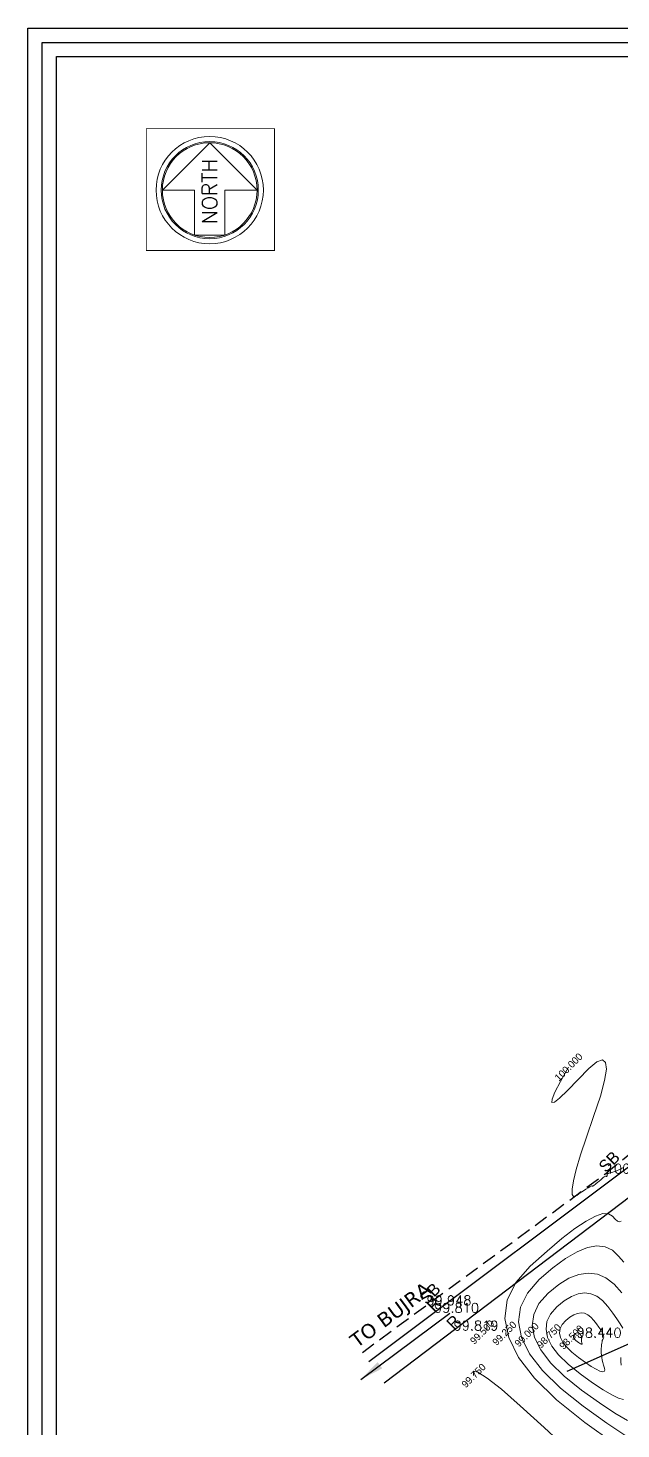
# Model space of a CAD drawing. Extents: x 0 to 10087, y 0 to 10179.
# Drawn here: x 9918.5 to 9980.7, y 10032 to 10178.9 of the extents above; entities that cross this region are included whole.
import ezdxf
from ezdxf.enums import TextEntityAlignment as Align

# ---------------------------------------------------------------- set-up
doc = ezdxf.new("R2010")
doc.units = 0
doc.header["$MEASUREMENT"] = 0
doc.linetypes.add('DASHED', pattern=[0.75, 0.5, -0.25])
for name, color, linetype in [('2', 1, 'Continuous'), ('4', 3, 'Continuous'), ('Contour_RL', 44, 'Continuous'), ('TABLE', 7, 'Continuous'), ('TEXT', 7, 'Continuous')]:
    doc.layers.add(name, color=color, linetype=linetype)
for name, color, linetype, lineweight in [('BT ROAD', 251, 'Continuous', 30), ('BUILDING', 6, 'Continuous', 30), ('Contours', 42, 'Continuous', 13), ('SB', 1, 'DASHED', 30)]:
    doc.layers.add(name, color=color, linetype=linetype, lineweight=lineweight)
doc.styles.add('ROMANS', font='romans.shx', dxfattribs={"height": 3})
doc.dimstyles.get("Standard").update_dxf_attribs({"dimtxt": 0.18, "dimasz": 0.18, "dimexe": 0.18, "dimexo": 0.0625, "dimgap": 0.09, "dimtad": 0, "dimtih": 1, "dimtoh": 1, "dimdec": 4, "dimzin": 0, "dimdsep": 46, "dimtxsty": 'Standard', "dimcen": 0.09, "dimadec": 0, "dimazin": 0, "dimtfac": 1, "dimtdec": 4, "dimtofl": 0, "dimtmove": 0, "dimatfit": 3, "dimfxl": 0, "dimtolj": 1, "dimtzin": 0, "dimarcsym": 0})

msp = doc.modelspace()

# ---------------------------------------------------------------- linework, layer by layer
at = {"layer": 'BT ROAD', "linetype": 'Continuous'}
for points in [[(9954.24, 10039.07), (9985.11, 10062.23)], [(9987.07, 10060.48), (9955.83, 10036.81)]]:
    msp.add_lwpolyline(points, dxfattribs=at)
at = {"layer": 'BUILDING', "linetype": 'Continuous'}
msp.add_lwpolyline([(9993.54, 10035.23), (9993.61, 10036.21), (9994.26, 10041.09), (9986, 10042.53), (9984.29, 10042.17), (9981.56, 10040.92), (9975.02, 10038.04)], dxfattribs=at)
at = {"layer": 'Contours', "color": 122, "linetype": 'Continuous'}
for points in [[(9975.2, 10069.96), (9974.34, 10068.46), (9973.76, 10067.33), (9973.47, 10066.6), (9973.45, 10066.24), (9973.71, 10066.27), (9974.26, 10066.69), (9975.08, 10067.49), (9976.19, 10068.67), (9977.31, 10069.82), (9978.16, 10070.49), (9978.76, 10070.7), (9979.09, 10070.45), (9979.17, 10069.73), (9978.98, 10068.55), (9978.54, 10066.9), (9977.83, 10064.78), (9977.07, 10062.6), (9976.46, 10060.74), (9976.01, 10059.22), (9975.71, 10058.02), (9975.56, 10057.14), (9975.57, 10056.6), (9975.73, 10056.38), (9976.05, 10056.5), (9976.42, 10056.75), (9976.75, 10056.97), (9977.02, 10057.15), (9977.25, 10057.3), (9977.43, 10057.4), (9977.56, 10057.47), (9977.65, 10057.5), (9977.68, 10057.49), (9977.71, 10057.48), (9977.75, 10057.48), (9977.81, 10057.51), (9977.89, 10057.57), (9977.99, 10057.64), (9978.11, 10057.74), (9978.25, 10057.86), (9978.41, 10058), (9978.57, 10058.14), (9978.71, 10058.26), (9978.83, 10058.36), (9978.93, 10058.43), (9979.01, 10058.49), (9979.08, 10058.52), (9979.13, 10058.53), (9979.15, 10058.51), (9979.17, 10058.49), (9979.19, 10058.48), (9979.2, 10058.47), (9979.21, 10058.48), (9979.22, 10058.49), (9979.23, 10058.51), (9979.24, 10058.54), (9979.24, 10058.58), (9979.24, 10058.62), (9979.24, 10058.66), (9979.25, 10058.69), (9979.25, 10058.71), (9979.26, 10058.74), (9979.27, 10058.75), (9979.28, 10058.77), (9979.29, 10058.78), (9979.31, 10058.78), (9979.34, 10058.79), (9979.39, 10058.81), (9979.45, 10058.83), (9979.53, 10058.85), (9979.62, 10058.87), (9979.73, 10058.9), (9979.85, 10058.93), (9980.02, 10058.99), (9980.24, 10059.08), (9980.54, 10059.21), (9980.9, 10059.38)], [(9980.73, 10053.8), (9980.54, 10053.73), (9980.33, 10053.79), (9980.08, 10053.99), (9979.8, 10054.31), (9979.4, 10054.57), (9978.81, 10054.58), (9978.02, 10054.31), (9977.04, 10053.79), (9975.87, 10053.01), (9974.5, 10051.97), (9972.94, 10050.66), (9971.18, 10049.09), (9969.65, 10047.35), (9968.76, 10045.52), (9968.51, 10043.6), (9968.91, 10041.59), (9969.94, 10039.49), (9971.62, 10037.31), (9973.94, 10035.04), (9976.9, 10032.67), (9979.95, 10030.5)], [(9980.99, 10049.48), (9980.44, 10050.11), (9979.8, 10050.74), (9979.04, 10051.1), (9978.17, 10051.19), (9977.19, 10051.02), (9976.09, 10050.58), (9974.88, 10049.87), (9973.55, 10048.9), (9972.11, 10047.66), (9970.87, 10046.25), (9970.15, 10044.77), (9969.95, 10043.22), (9970.27, 10041.59), (9971.11, 10039.89), (9972.46, 10038.13), (9974.34, 10036.29), (9976.73, 10034.38), (9979.2, 10032.61), (9981.3, 10031.22)], [(9980.79, 10046.29), (9979.98, 10047.19), (9979.12, 10047.84), (9978.22, 10048.22), (9977.27, 10048.34), (9976.28, 10048.2), (9975.24, 10047.81), (9974.16, 10047.15), (9973.04, 10046.23), (9972.09, 10045.15), (9971.54, 10044.02), (9971.39, 10042.83), (9971.63, 10041.59), (9972.27, 10040.29), (9973.31, 10038.94), (9974.74, 10037.54), (9976.57, 10036.08), (9978.46, 10034.73), (9980.06, 10033.67), (9981.37, 10032.89)], [(9980.88, 10042.57), (9980.61, 10043.02), (9980.26, 10043.55), (9979.84, 10044.16), (9979.33, 10044.84), (9978.76, 10045.46), (9978.17, 10045.91), (9977.55, 10046.17), (9976.89, 10046.26), (9976.21, 10046.16), (9975.49, 10045.89), (9974.75, 10045.43), (9973.97, 10044.8), (9973.31, 10044.05), (9972.93, 10043.27), (9972.83, 10042.45), (9973, 10041.59), (9973.44, 10040.69), (9974.15, 10039.76), (9975.14, 10038.79), (9976.41, 10037.78), (9977.71, 10036.85), (9978.82, 10036.11), (9979.73, 10035.57), (9980.44, 10035.23), (9980.96, 10035.08)], [(9980.71, 10038.68), (9980.7, 10039.09), (9980.7, 10039.49)], [(9975.63, 10029.35), (9972.63, 10032.16), (9970.13, 10034.43), (9968.14, 10036.16), (9966.66, 10037.33), (9965.68, 10037.97), (9965.2, 10038.06), (9965.23, 10037.6)]]:
    msp.add_lwpolyline(points, dxfattribs=at)
for points in [[(9976.25, 10039.48), (9976.97, 10038.96), (9977.58, 10038.56), (9978.09, 10038.26), (9978.48, 10038.07), (9978.77, 10037.99), (9978.94, 10038.01), (9979.01, 10038.15), (9978.97, 10038.39), (9978.88, 10038.68), (9978.8, 10038.96), (9978.74, 10039.23), (9978.69, 10039.49), (9978.65, 10039.74), (9978.63, 10039.98), (9978.62, 10040.21), (9978.62, 10040.42), (9978.64, 10040.63), (9978.66, 10040.81), (9978.68, 10040.98), (9978.71, 10041.13), (9978.74, 10041.26), (9978.78, 10041.37), (9978.82, 10041.46), (9978.87, 10041.54), (9978.9, 10041.62), (9978.88, 10041.75), (9978.83, 10041.92), (9978.72, 10042.13), (9978.57, 10042.38), (9978.38, 10042.68), (9978.14, 10043.01), (9977.86, 10043.39), (9977.55, 10043.73), (9977.22, 10043.98), (9976.88, 10044.13), (9976.51, 10044.17), (9976.14, 10044.12), (9975.74, 10043.97), (9975.33, 10043.72), (9974.9, 10043.36), (9974.53, 10042.95), (9974.32, 10042.52), (9974.26, 10042.06), (9974.36, 10041.59), (9974.6, 10041.09), (9975, 10040.58), (9975.55, 10040.04)], [(9976.09, 10041.18), (9976.23, 10041.08), (9976.35, 10041), (9976.44, 10040.94), (9976.52, 10040.91), (9976.57, 10040.89), (9976.61, 10040.9), (9976.62, 10040.92), (9976.61, 10040.97), (9976.6, 10041.03), (9976.58, 10041.08), (9976.57, 10041.13), (9976.56, 10041.18), (9976.55, 10041.23), (9976.55, 10041.28), (9976.55, 10041.32), (9976.55, 10041.36), (9976.55, 10041.4), (9976.55, 10041.44), (9976.56, 10041.47), (9976.56, 10041.5), (9976.57, 10041.52), (9976.58, 10041.55), (9976.59, 10041.56), (9976.59, 10041.58), (9976.6, 10041.6), (9976.6, 10041.62), (9976.59, 10041.65), (9976.57, 10041.69), (9976.54, 10041.74), (9976.5, 10041.8), (9976.45, 10041.86), (9976.4, 10041.94), (9976.34, 10042), (9976.28, 10042.05), (9976.21, 10042.08), (9976.14, 10042.09), (9976.07, 10042.08), (9975.99, 10042.05), (9975.91, 10042), (9975.83, 10041.93), (9975.76, 10041.85), (9975.71, 10041.77), (9975.7, 10041.68), (9975.72, 10041.59), (9975.77, 10041.49), (9975.85, 10041.39), (9975.95, 10041.29)]]:
    msp.add_lwpolyline(points, close=True, dxfattribs=at)
at = {"layer": 'SB', "ltscale": 3}
msp.add_lwpolyline([(9953.55, 10040.03), (9979.11, 10058.8), (10001.16, 10076.99), (10007.3, 10110.67), (10006.17, 10116.48)], dxfattribs=at)
at = {"layer": 'TABLE', "lineweight": 0, "const_width": 0.0879}
msp.add_lwpolyline([(9930.87, 10168.39), (9944.33, 10168.39), (9944.33, 10155.61), (9930.87, 10155.61)], close=True, dxfattribs=at)
at = {"layer": 'TABLE', "lineweight": 0}
msp.add_lwpolyline([(9939.12, 10157.23), (9939.12, 10161.94), (9942.5, 10161.94), (9937.53, 10166.9), (9932.56, 10161.94), (9935.94, 10161.94), (9935.94, 10157.23)], close=True, dxfattribs=at)
for radius in [5.63, 5.1, 4.97]:
    msp.add_circle((9937.53, 10161.94), radius, dxfattribs=at)
at = {"layer": 'TEXT', "ltscale": 6}
for points in [[(9918.45, 10178.94), (10087.38, 10178.94), (10087.38, 9804.72), (9918.45, 9804.72)], [(9921.45, 10175.94), (10084.38, 10175.94), (10084.38, 9807.72), (9921.45, 9807.72)]]:
    msp.add_lwpolyline(points, close=True, dxfattribs=at)
at = {"layer": 'TEXT', "color": 1, "ltscale": 6}
msp.add_lwpolyline([(9919.95, 10177.44), (10085.88, 10177.44), (10085.88, 9806.22), (9919.95, 9806.22)], close=True, dxfattribs=at)

# ---------------------------------------------------------------- texts
at = {"layer": '2'}
for s, p in [('SB', (9979.11, 10058.8)), ('SB', (9960.29, 10044.98)), ('R', (9961.08, 10044.2)), ('R', (9963.13, 10042.34))]:
    msp.add_text(s, height=1.25, rotation=45, dxfattribs=at).set_placement(p)
at = {"layer": '4', "style": 'ROMANS'}
for s, p in [('100.017', (9979.11, 10058.8)), ('99.948', (9960.29, 10044.98)), ('99.810', (9961.08, 10044.2)), ('99.819', (9963.13, 10042.34)), ('98.440', (9976.05, 10041.59))]:
    msp.add_text(s, height=1, dxfattribs=at).set_placement(p)
at = {"layer": 'Contour_RL', "color": 122, "linetype": 'Continuous'}
for s, p in [('100.000', (9975.2, 10069.96)), ('99.500', (9966.12, 10042.16)), ('99.250', (9968.46, 10042.03)), ('99.000', (9970.8, 10041.89)), ('98.750', (9973.14, 10041.76)), ('98.500', (9975.49, 10041.62)), ('99.750', (9965.23, 10037.6))]:
    msp.add_text(s, height=0.75, rotation=45, dxfattribs=at).set_placement(p, align=Align.MIDDLE_CENTER)
at = {"layer": 'TABLE', "style": 'ROMANS'}
msp.add_text('NORTH', height=1.559, rotation=90, dxfattribs=at).set_placement((9937.52, 10161.82), align=Align.MIDDLE)
at = {"layer": 'TEXT', "insert": (9952.08, 10041.64), "char_height": 1.5, "width": 10.6327, "attachment_point": 1, "rotation": 36.5451}
msp.add_mtext('{\\fVerdana|b0|i0|c0|p34;TO BUJRA}', dxfattribs=at)

# ---------------------------------------------------------------- leaders
at = {"layer": 'TEXT'}
msp.add_leader([(9953.39, 10037.19), (9962.74, 10044.13)], dimstyle='Standard', override={"dimasz": 2.5}, dxfattribs=at)

doc.saveas('drawing.dxf')
